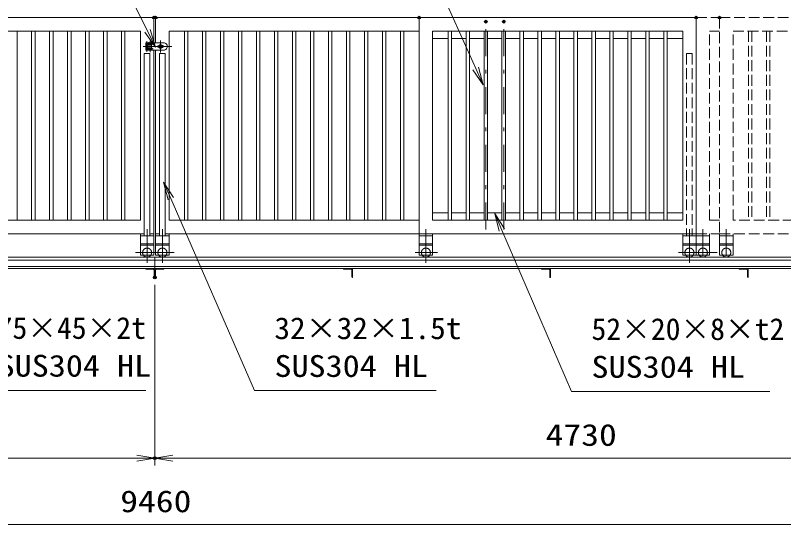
# Model space of a CAD drawing. Units: millimetres at full size. Extents: x -11880 to 11880, y -8400 to 8400.
# Drawn here: x 10 to 4281, y 795 to 3624 of the extents above; entities that cross this region are included whole.
import ezdxf
from ezdxf.enums import TextEntityAlignment as Align

# ---------------------------------------------------------------- set-up
doc = ezdxf.new("R2010")
doc.units = ezdxf.units.MM
doc.header["$LTSCALE"] = 30
doc.header["$PDMODE"] = 32
doc.header["$PDSIZE"] = 15
for name, pattern in [('USER1', [10.7, 5, -2.5, 0.7, -2.5]), ('USER2', [2.7, 2, -0.7]), ('USER4', [80, 60, -20]), ('USER5', [160, 100, -20, 20, -20]), ('USER6', [10.4, 5, -2, 0.2, -1, 0.2, -2]), ('USER7', [200, 100, -20, 20, -20, 20, -20])]:
    doc.linetypes.add(name, pattern=pattern)
for name, color, linetype, lineweight in [('0-1_外形線', 7, 'Continuous', 18), ('0-2_01', 4, 'Continuous', 18), ('0-3_軸線', 6, 'USER1', 18), ('0-4_隠れ線', 4, 'USER2', 18), ('0-8_寸法線', 3, 'Continuous', 18), ('0-9_0', 7, 'Continuous', 18)]:
    doc.layers.add(name, color=color, linetype=linetype, lineweight=lineweight)
doc.layers.add('0-A_DEFPOINTS', color=7, linetype='Continuous')
doc.styles.add('ＭＳ ゴシック', font='')
doc.styles.get('ＭＳ ゴシック').set_extended_font_data('MS Gothic')

# ---------------------------------------------------------------- blocks, each defined once
blk = doc.blocks.new('_OPEN')
at = {"layer": '0-9_0'}
blk.add_line((0, 0), (-30, 0), dxfattribs=at)
blk.add_lwpolyline([(-30, 5), (0, 0), (-30, -5)], dxfattribs=at)
blk = doc.blocks.new('S151')
at = {"layer": '0-8_寸法線'}
for points in [[(6831762.8, -15321462.8), (6890147.6, -15321462.8), (6903017.3, -15346994.5), (6904367.6, -15349673.4)], [(6902570.8, -15347219.5), (6904367.6, -15349673.4), (6903463.8, -15346769.4)]]:
    blk.add_lwpolyline(points, dxfattribs=at)
at = {"layer": '0-8_寸法線', "color": 254, "style": 'ＭＳ ゴシック', "width": 1.05}
blk.add_text('MARUKI 掛金 120 SUS304', height=3637, dxfattribs=at).set_placement((6831330.8, -15320272.3), align=Align.BOTTOM_LEFT)
blk = doc.blocks.new('S152')
at = {"layer": '0-8_寸法線'}
for points in [[(6902734.9, -15406886.9), (6874676.5, -15406886.9), (6865675.6, -15382664.5), (6864630.6, -15379852.4)], [(6866144.3, -15382490.4), (6864630.6, -15379852.4), (6865206.9, -15382838.7)]]:
    blk.add_lwpolyline(points, dxfattribs=at)
at = {"layer": '0-8_寸法線', "color": 254, "style": 'ＭＳ ゴシック'}
blk.add_text('75×45×2t', height=3637, dxfattribs=at).set_placement((6878024.5, -15399396.4), align=Align.BOTTOM_LEFT)
at = {"layer": '0-8_寸法線', "color": 254, "style": 'ＭＳ ゴシック', "width": 1.15}
blk.add_text('SUS304 HL', height=3637, dxfattribs=at).set_placement((6878024.5, -15405696.4), align=Align.BOTTOM_LEFT)
blk = doc.blocks.new('S153')
at = {"layer": '0-8_寸法線'}
for points in [[(6951178.7, -15406932.9), (6920845.1, -15406932.9), (6906910.4, -15374936.2), (6905712.5, -15372185.7)], [(6907368.8, -15374736.5), (6905712.5, -15372185.7), (6906451.9, -15375135.8)]]:
    blk.add_lwpolyline(points, dxfattribs=at)
at = {"layer": '0-8_寸法線', "color": 254, "style": 'ＭＳ ゴシック'}
for s, width, p in [('32×32×1.5t', 1.05, (6924193.1, -15399442.4)), ('SUS304 HL', 1.15, (6924193.1, -15405742.4))]:
    blk.add_text(s, height=3637, dxfattribs=dict(at, width=width)).set_placement(p, align=Align.BOTTOM_LEFT)
blk = doc.blocks.new('S154')
at = {"layer": '0-8_寸法線'}
for points in [[(6921088.8, -15336519), (6950270.4, -15336519), (6957766.7, -15353246.7), (6958993.6, -15355984.3)], [(6957310.5, -15353451.1), (6958993.6, -15355984.3), (6958223, -15353042.2)]]:
    blk.add_lwpolyline(points, dxfattribs=at)
at = {"layer": '0-8_寸法線', "color": 254, "style": 'ＭＳ ゴシック'}
for s, width, p in [('19×19×1.5t', 1.05, (6920224.8, -15329028.5)), ('SUS304 HL', 1.15, (6920656.8, -15335328.5))]:
    blk.add_text(s, height=3637, dxfattribs=dict(at, width=width)).set_placement(p, align=Align.BOTTOM_LEFT)
blk = doc.blocks.new('S155')
at = {"layer": '0-8_寸法線'}
for points in [[(7006821.3, -15407072.3), (6973722.9, -15407072.3), (6962133, -15380170.1), (6960946, -15377414.9)], [(6962592.2, -15379972.2), (6960946, -15377414.9), (6961673.8, -15380367.9)]]:
    blk.add_lwpolyline(points, dxfattribs=at)
at = {"layer": '0-8_寸法線', "color": 254, "style": 'ＭＳ ゴシック'}
blk.add_text('52×20×8×t2', height=3637, dxfattribs=at).set_placement((6977070.9, -15399581.7), align=Align.BOTTOM_LEFT)
at = {"layer": '0-8_寸法線', "color": 254, "style": 'ＭＳ ゴシック', "width": 1.15}
blk.add_text('SUS304 HL', height=3637, dxfattribs=at).set_placement((6977070.9, -15405881.7), align=Align.BOTTOM_LEFT)

msp = doc.modelspace()

# ---------------------------------------------------------------- linework, layer by layer
at = {"layer": '0-1_外形線'}
for p, q in [((779.71, 3611.32), (-685.29, 3611.32)), ((779.71, 3471.32), (779.71, 3611.32)), ((789.71, 3611.32), (2254.71, 3611.32)), ((789.71, 3471.32), (789.71, 3611.32)), ((2254.71, 2411.31), (2254.71, 3611.32)), ((2254.71, 2411.31), (2254.71, 3611.32)), ((2254.71, 3611.32), (3794.71, 3611.32)), ((3794.71, 3611.32), (3794.71, 2411.31)), ((704.71, 3536.32), (-685.29, 3536.32)), ((19.21, 2486.31), (19.21, 3536.32)), ((100.21, 2486.31), (100.21, 3536.32)), ((119.21, 2486.31), (119.21, 3536.32)), ((200.21, 2486.31), (200.21, 3536.32)), ((219.21, 2486.31), (219.21, 3536.32)), ((300.21, 2486.31), (300.21, 3536.32)), ((319.21, 2486.31), (319.21, 3536.32)), ((400.21, 2486.31), (400.21, 3536.32)), ((419.21, 2486.31), (419.21, 3536.32)), ((500.21, 2486.31), (500.21, 3536.32)), ((519.21, 2486.31), (519.21, 3536.32)), ((600.21, 2486.31), (600.21, 3536.32)), ((619.21, 2486.31), (619.21, 3536.32)), ((704.71, 2486.31), (704.71, 3536.32)), ((950.21, 2486.31), (950.21, 3536.32)), ((969.21, 2486.31), (969.21, 3536.32)), ((1050.21, 2486.31), (1050.21, 3536.32)), ((1069.21, 2486.31), (1069.21, 3536.32)), ((1150.21, 2486.31), (1150.21, 3536.32)), ((1169.21, 2486.31), (1169.21, 3536.32)), ((1250.21, 2486.31), (1250.21, 3536.32)), ((1269.21, 2486.31), (1269.21, 3536.32)), ((1350.21, 2486.31), (1350.21, 3536.32)), ((1369.21, 2486.31), (1369.21, 3536.32)), ((1450.21, 2486.31), (1450.21, 3536.32)), ((1469.21, 2486.31), (1469.21, 3536.32)), ((1550.21, 2486.31), (1550.21, 3536.32)), ((1569.21, 2486.31), (1569.21, 3536.32)), ((1650.21, 2486.31), (1650.21, 3536.32)), ((1669.21, 2486.31), (1669.21, 3536.32)), ((1750.21, 2486.31), (1750.21, 3536.32)), ((1769.21, 2486.31), (1769.21, 3536.32)), ((1850.21, 2486.31), (1850.21, 3536.32)), ((1869.21, 2486.31), (1869.21, 3536.32)), ((1950.21, 2486.31), (1950.21, 3536.32)), ((1969.21, 2486.31), (1969.21, 3536.32)), ((2050.21, 2486.31), (2050.21, 3536.32)), ((2069.21, 2486.31), (2069.21, 3536.32)), ((2150.21, 2486.31), (2150.21, 3536.32)), ((2169.21, 2486.31), (2169.21, 3536.32)), ((2415.21, 2486.31), (2415.21, 3536.32)), ((2434.21, 2486.31), (2434.21, 3536.32)), ((2515.21, 2486.31), (2515.21, 3536.32)), ((2534.21, 2486.31), (2534.21, 3536.32)), ((2615.21, 2486.31), (2615.21, 3536.32)), ((2634.21, 2486.31), (2634.21, 3536.32)), ((2715.21, 2486.31), (2715.21, 3536.32)), ((2734.21, 2486.31), (2734.21, 3536.32)), ((2815.21, 2486.31), (2815.21, 3536.32)), ((2834.21, 2486.31), (2834.21, 3536.32)), ((2915.21, 2486.31), (2915.21, 3536.32)), ((2934.21, 2486.31), (2934.21, 3536.32)), ((3015.21, 2486.31), (3015.21, 3536.32)), ((3034.21, 2486.31), (3034.21, 3536.32)), ((3115.21, 2486.31), (3115.21, 3536.32)), ((3134.21, 2486.31), (3134.21, 3536.32)), ((3215.21, 2486.31), (3215.21, 3536.32)), ((3234.21, 2486.31), (3234.21, 3536.32)), ((3315.21, 2486.31), (3315.21, 3536.32)), ((3334.21, 2486.31), (3334.21, 3536.32)), ((3415.21, 2486.31), (3415.21, 3536.32)), ((3434.21, 2486.31), (3434.21, 3536.32)), ((3515.21, 2486.31), (3515.21, 3536.32)), ((3534.21, 2486.31), (3534.21, 3536.32)), ((3615.21, 2486.31), (3615.21, 3536.32)), ((3634.21, 2486.31), (3634.21, 3536.32)), ((839.71, 3471.32), (734.71, 3471.32)), ((734.71, 3471.32), (734.71, 3431.32)), ((2415.21, 3496.32), (2329.71, 3496.32)), ((2515.21, 3496.32), (2434.21, 3496.32)), ((2615.21, 3496.32), (2534.21, 3496.32)), ((2715.21, 3496.32), (2634.21, 3496.32)), ((2815.21, 3496.32), (2734.21, 3496.32)), ((2915.21, 3496.32), (2834.21, 3496.32)), ((3015.21, 3496.32), (2934.21, 3496.32)), ((3115.21, 3496.32), (3034.21, 3496.32)), ((3215.21, 3496.32), (3134.21, 3496.32)), ((3315.21, 3496.32), (3234.21, 3496.32)), ((3415.21, 3496.32), (3334.21, 3496.32)), ((3515.21, 3496.32), (3434.21, 3496.32)), ((3615.21, 3496.32), (3534.21, 3496.32)), ((3634.21, 3496.32), (3719.71, 3496.32)), ((734.71, 3431.32), (839.71, 3431.32)), ((779.71, 2411.31), (779.71, 3431.32)), ((789.71, 2411.31), (789.71, 3431.32)), ((826.71, 3457.32), (806.71, 3457.32)), ((826.71, 3445.32), (806.71, 3445.32)), ((726.21, 3411.32), (726.21, 2399.31)), ((726.21, 3411.32), (758.21, 3411.32)), ((758.21, 3411.32), (758.21, 2399.31)), ((843.21, 3411.32), (811.21, 3411.32)), ((811.21, 3411.32), (811.21, 2399.31)), ((843.21, 3411.32), (843.21, 2399.31)), ((2329.71, 2526.31), (2415.21, 2526.31)), ((2434.21, 2526.31), (2515.21, 2526.31)), ((2534.21, 2526.31), (2615.21, 2526.31)), ((2634.21, 2526.31), (2715.21, 2526.31)), ((2734.21, 2526.31), (2815.21, 2526.31)), ((2834.21, 2526.31), (2915.21, 2526.31)), ((2934.21, 2526.31), (3015.21, 2526.31)), ((3034.21, 2526.31), (3115.21, 2526.31)), ((3134.21, 2526.31), (3215.21, 2526.31)), ((3234.21, 2526.31), (3315.21, 2526.31)), ((3334.21, 2526.31), (3415.21, 2526.31)), ((3434.21, 2526.31), (3515.21, 2526.31)), ((3534.21, 2526.31), (3615.21, 2526.31)), ((3634.21, 2526.31), (3719.71, 2526.31)), ((-685.29, 2486.31), (704.71, 2486.31)), ((726.21, 2411.31), (-685.29, 2411.31)), ((843.21, 2411.31), (2254.71, 2411.31)), ((2329.71, 2411.31), (3794.71, 2411.31)), ((784.71, 2281.31), (-3933.29, 2281.31)), ((784.71, 2281.31), (5502.71, 2281.31)), ((784.71, 2217.81), (784.71, 2281.31)), ((784.71, 2217.81), (784.71, 2281.31)), ((784.71, 2263.81), (-3933.29, 2263.81)), ((784.71, 2228.11), (-3933.29, 2228.11)), ((784.71, 2263.81), (5502.71, 2263.81)), ((784.71, 2228.11), (5502.71, 2228.11)), ((784.71, 2217.81), (-3933.29, 2217.81)), ((779.71, 2217.81), (729.71, 2217.81)), ((734.71, 2216.81), (734.71, 2217.81)), ((774.21, 2213.81), (737.71, 2213.81)), ((780.71, 2207.31), (780.71, 2170.81)), ((784.71, 2217.81), (5502.71, 2217.81)), ((784.71, 2167.81), (784.71, 2217.81)), ((784.71, 2167.81), (784.71, 2217.81)), ((788.71, 2207.31), (788.71, 2170.81)), ((789.71, 2217.81), (839.71, 2217.81)), ((795.21, 2213.81), (831.71, 2213.81)), ((834.71, 2216.81), (834.71, 2217.81)), ((1834.71, 2217.81), (1834.71, 2216.81)), ((1837.71, 2213.81), (1874.21, 2213.81)), ((1889.71, 2217.81), (1839.71, 2217.81)), ((1880.71, 2207.31), (1880.71, 2170.81)), ((2934.71, 2217.81), (2934.71, 2216.81)), ((2937.71, 2213.81), (2974.21, 2213.81)), ((2989.71, 2217.81), (2939.71, 2217.81)), ((2980.71, 2207.31), (2980.71, 2170.81)), ((4034.71, 2217.81), (4034.71, 2216.81)), ((4037.71, 2213.81), (4074.21, 2213.81)), ((4089.71, 2217.81), (4039.71, 2217.81)), ((4080.71, 2207.31), (4080.71, 2170.81)), ((783.71, 2167.81), (784.71, 2167.81)), ((785.71, 2167.81), (784.71, 2167.81))]:
    msp.add_line(p, q, dxfattribs=at)
for points in [[(2254.71, 2486.31), (864.71, 2486.31), (864.71, 3536.32), (2254.71, 3536.32)], [(1883.71, 2167.81), (1884.71, 2167.81), (1884.71, 2217.81)], [(2983.71, 2167.81), (2984.71, 2167.81), (2984.71, 2217.81)], [(4083.71, 2167.81), (4084.71, 2167.81), (4084.71, 2217.81)]]:
    msp.add_lwpolyline(points, dxfattribs=at)
msp.add_lwpolyline([(3719.71, 2486.31), (2329.71, 2486.31), (2329.71, 3536.32), (3719.71, 3536.32)], close=True, dxfattribs=at)
for centre in [(751.71, 3464.32), (766.71, 3464.32), (751.71, 3438.32), (766.71, 3438.32)]:
    msp.add_circle(centre, 4, dxfattribs=at)
for centre, radius, start, end in [((816.71, 3451.32), 10, 36.8699, 143.1301), ((833.88, 3451.32), 20.83, 286.2601, 73.73985), ((806.71, 3451.32), 6, 90.00001, 270), ((816.71, 3451.32), 10, 216.8699, 323.1301), ((826.71, 3451.32), 6, 270, 90.00001), ((737.71, 2216.81), 3, 180, 270), ((774.21, 2207.31), 6.5, 0, 90), ((795.21, 2207.31), 6.5, 90, 180), ((831.71, 2216.81), 3, 270, 360), ((1837.71, 2216.81), 3, 180, 270), ((1874.21, 2207.31), 6.5, 0, 90), ((2937.71, 2216.81), 3, 180, 270), ((2974.21, 2207.31), 6.5, 0, 90), ((4037.71, 2216.81), 3, 180, 270), ((4074.21, 2207.31), 6.5, 0, 90), ((783.71, 2170.81), 3, 180, 270), ((785.71, 2170.81), 3, 270, 360), ((1883.71, 2170.81), 3, 180, 270), ((2983.71, 2170.81), 3, 180, 270), ((4083.71, 2170.81), 3, 180, 270)]:
    msp.add_arc(centre, radius, start, end, dxfattribs=at)
at = {"layer": '0-2_01', "linetype": 'USER5'}
for p, q in [((742.21, 2435.63), (742.21, 2248.52)), ((827.21, 2435.63), (827.21, 2248.52)), ((2292.21, 2435.63), (2292.21, 2248.52)), ((3757.21, 2435.63), (3757.21, 2248.52)), ((677.11, 2306.31), (802.44, 2306.31)), ((892.32, 2306.31), (766.98, 2306.31)), ((2357.32, 2306.31), (2231.99, 2306.31)), ((3822.32, 2306.31), (3696.98, 2306.31)), ((3912.32, 2306.31), (3771.98, 2306.31))]:
    msp.add_line(p, q, dxfattribs=at)
at = {"layer": '0-2_01', "color": 7}
for p, q in [((704.71, 2411.31), (704.71, 2291.31)), ((704.71, 2399.31), (779.71, 2399.31)), ((779.71, 2411.31), (758.21, 2411.31)), ((779.71, 2411.31), (779.71, 2291.31)), ((789.71, 2411.31), (789.71, 2291.31)), ((789.71, 2411.31), (811.21, 2411.31)), ((864.71, 2399.31), (789.71, 2399.31)), ((864.71, 2411.31), (864.71, 2291.31)), ((2254.71, 2411.31), (2254.71, 2291.31)), ((2329.71, 2411.31), (2254.71, 2411.31)), ((2329.71, 2399.31), (2254.71, 2399.31)), ((2329.71, 2411.31), (2329.71, 2291.31)), ((3719.71, 2411.31), (3719.71, 2291.31)), ((3794.71, 2399.31), (3719.71, 2399.31)), ((704.71, 2354.31), (779.71, 2354.31)), ((864.71, 2354.31), (789.71, 2354.31)), ((2329.71, 2354.31), (2254.71, 2354.31)), ((3794.71, 2354.31), (3719.71, 2354.31)), ((704.71, 2291.31), (779.71, 2291.31)), ((864.71, 2291.31), (789.71, 2291.31)), ((2329.71, 2291.31), (2254.71, 2291.31))]:
    msp.add_line(p, q, dxfattribs=at)
at = {"layer": '0-2_01', "linetype": 'USER4'}
for p, q in [((704.71, 2348.31), (779.71, 2348.31)), ((864.71, 2348.31), (789.71, 2348.31)), ((2329.71, 2348.31), (2254.71, 2348.31)), ((3794.71, 2348.31), (3719.71, 2348.31))]:
    msp.add_line(p, q, dxfattribs=at)
at = {"layer": '0-2_01', "linetype": 'USER7'}
for p, q in [((3869.71, 2291.31), (3794.71, 2291.31)), ((3999.71, 2291.31), (3924.71, 2291.31))]:
    msp.add_line(p, q, dxfattribs=at)
at = {"layer": '0-2_01', "color": 7}
msp.add_lwpolyline([(3794.71, 2411.31), (3794.71, 2291.31), (3719.71, 2291.31)], dxfattribs=at)
at = {"layer": '0-2_01', "linetype": 'USER4'}
for centre in [(742.21, 2306.31), (827.21, 2306.31), (2292.21, 2306.31), (3757.21, 2306.31)]:
    msp.add_arc(centre, 25, 323.1301, 216.8699, dxfattribs=at)
at = {"layer": '0-2_01', "color": 7}
for centre in [(742.21, 2306.31), (827.21, 2306.31), (2292.21, 2306.31), (3757.21, 2306.31)]:
    msp.add_arc(centre, 25, 216.8699, 323.1301, dxfattribs=at)
at = {"layer": '0-2_01', "linetype": 'USER7'}
for centre in [(3832.21, 2306.31), (3962.21, 2306.31)]:
    msp.add_arc(centre, 25, 216.8699, 323.1301, dxfattribs=at)
at = {"layer": '0-3_軸線'}
for p, q in [((2624.71, 2433.81), (2624.71, 3588.82)), ((2724.71, 2433.81), (2724.71, 3588.82))]:
    msp.add_line(p, q, dxfattribs=at)
at = {"layer": '0-3_軸線', "linetype": 'Continuous'}
for p, q in [((739.71, 3421.92), (739.71, 3480.04)), ((744.81, 3464.32), (774.4, 3464.32)), ((751.71, 3428.92), (751.71, 3474.66)), ((759.21, 3419.67), (759.21, 3483.02)), ((766.71, 3427.84), (766.71, 3474.66)), ((816.71, 3418.16), (816.71, 3483.8)), ((720.59, 3451.32), (879.11, 3451.32)), ((744.81, 3438.32), (776.01, 3438.32))]:
    msp.add_line(p, q, dxfattribs=at)
at = {"layer": '0-4_隠れ線'}
for p, q in [((3794.71, 3611.32), (3924.71, 3611.32)), ((3924.71, 3611.32), (5464.71, 3611.32)), ((3924.71, 3611.32), (3924.71, 2411.31)), ((4085.21, 3536.32), (4085.21, 2486.31)), ((4104.21, 3536.32), (4104.21, 2486.31)), ((4185.21, 3536.32), (4185.21, 2486.31)), ((4204.21, 3536.32), (4204.21, 2486.31)), ((3773.21, 3411.32), (3773.21, 2399.31)), ((3794.71, 2411.31), (3924.71, 2411.31)), ((3924.71, 2411.31), (5464.71, 2411.31))]:
    msp.add_line(p, q, dxfattribs=at)
at = {"layer": '0-4_隠れ線', "linetype": 'Continuous'}
msp.add_line((744.71, 3431.32), (744.71, 3471.32), dxfattribs=at)
at = {"layer": '0-4_隠れ線', "linetype": 'USER6'}
for p, q in [((3832.21, 2435.63), (3832.21, 2248.52)), ((3962.21, 2435.63), (3962.21, 2248.52)), ((3869.71, 2399.31), (3794.71, 2399.31)), ((3869.71, 2411.31), (3869.71, 2291.31)), ((3924.71, 2411.31), (3924.71, 2291.31)), ((3999.71, 2399.31), (3924.71, 2399.31)), ((3999.71, 2411.31), (3999.71, 2291.31)), ((3869.71, 2354.31), (3794.71, 2354.31)), ((3999.71, 2354.31), (3924.71, 2354.31)), ((3869.71, 2348.31), (3794.71, 2348.31)), ((3999.71, 2348.31), (3924.71, 2348.31))]:
    msp.add_line(p, q, dxfattribs=at)
at = {"layer": '0-4_隠れ線'}
for points in [[(3924.71, 2486.31), (3869.71, 2486.31), (3869.71, 3536.32), (3924.71, 3536.32)], [(3773.21, 3411.32), (3741.21, 3411.32), (3741.21, 2399.31)]]:
    msp.add_lwpolyline(points, dxfattribs=at)
msp.add_lwpolyline([(5389.71, 2486.31), (3999.71, 2486.31), (3999.71, 3536.32), (5389.71, 3536.32)], close=True, dxfattribs=at)
at = {"layer": '0-4_隠れ線', "linetype": 'USER6'}
for centre in [(3832.21, 2306.31), (3962.21, 2306.31)]:
    msp.add_arc(centre, 25, 323.1301, 216.8699, dxfattribs=at)
at = {"layer": '0-8_寸法線'}
for p, q in [((784.71, 2127.81), (784.71, 1123.81)), ((784.71, 2127.81), (784.71, 1123.81)), ((-3945.29, 1163.81), (784.71, 1163.81)), ((784.71, 1163.81), (5514.71, 1163.81)), ((-3945.29, 795.22), (5514.71, 795.22))]:
    msp.add_line(p, q, dxfattribs=at)
at = {"layer": '0-A_DEFPOINTS'}
for p in [(779.71, 3611.32), (789.71, 3611.32), (2254.71, 3611.32), (2624.71, 3588.82), (2724.71, 3588.82), (3794.71, 3611.32), (3924.71, 3611.32), (784.71, 2167.81), (784.71, 1163.81)]:
    msp.add_point(p, dxfattribs=at)

# ---------------------------------------------------------------- block references
at = {"layer": '0-8_寸法線'}
for name, p, xscale, yscale in [('S151', (-229356.33, 515103.86), 0.03333333, 0.03333333), ('S154', (-229356.33, 515103.86), 0.03333333, 0.03333333), ('S153', (-229356.33, 515103.86), 0.03333333, 0.03333333), ('S155', (-229356.33, 515103.86), 0.03333333, 0.03333333), ('S152', (-229356.33, 515103.86), 0.03333333, 0.03333333), ('_OPEN', (784.71, 1163.81), 3.333333, 3.333333)]:
    msp.add_blockref(name, p, dxfattribs=dict(at, xscale=xscale, yscale=yscale))
at = {"layer": '0-8_寸法線', "xscale": 3.333333, "yscale": 3.333333, "rotation": 180}
msp.add_blockref('_OPEN', (784.71, 1163.81), dxfattribs=at)

# ---------------------------------------------------------------- texts
at = {"layer": '0-8_寸法線', "color": 254, "style": 'ＭＳ ゴシック', "width": 1.2}
for s, p in [('4730', (2957.71, 1196.5)), ('9460', (592.71, 827.91))]:
    msp.add_text(s, height=121.2, dxfattribs=at).set_placement(p, align=Align.BOTTOM_LEFT)

doc.saveas('drawing.dxf')
